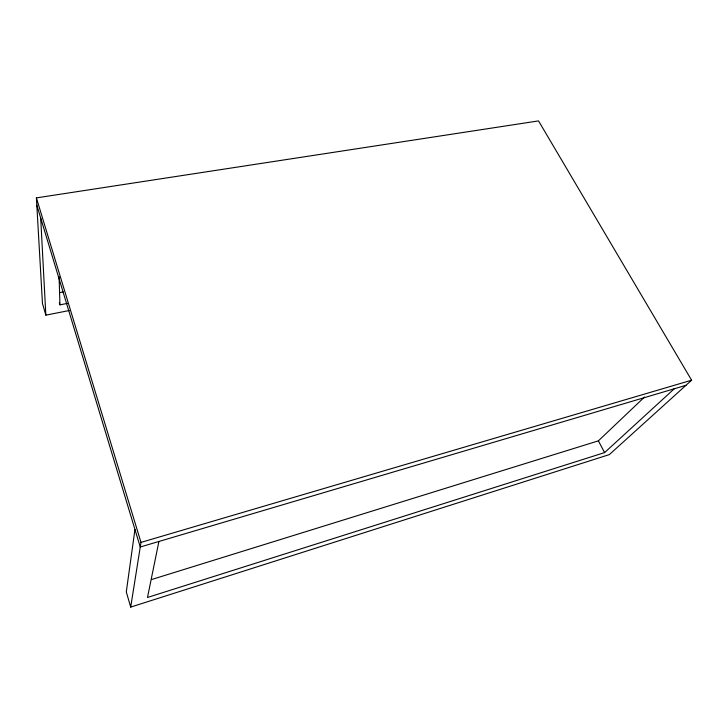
<?xml version="1.0" encoding="UTF-8"?>
<svg xmlns="http://www.w3.org/2000/svg" width="728" height="728" viewBox="0 0 728 728"><rect width="100%" height="100%" fill="white"/><g stroke="black" fill="none" stroke-linecap="round" stroke-linejoin="round"><path stroke-width="1.09" d="M134.953 529.493L126.29 591.891L130.703 607.097L609.336 454.6L691.6 380.207L538.538 120.903L36.4 197.889L42.47 303.531L45.846 315.16L69.26 310.519M130.703 607.097L140.986 542.396L36.4 197.889M158.913 541.477L147.484 597.479L604.604 452.598L674.246 388.798M151.597 579.534L598.38 440.849L644.526 397.024M685.94 385.33L140.258 547.001L36.819 205.232M140.986 542.396L691.6 380.207M59.305 302.739L59.942 304.85L67.75 303.33M59.805 292.574L63.163 291.928M598.38 440.849L604.604 452.598M40.695 218.027L45.846 315.16M59.095 276.531L59.942 304.85"/></g></svg>
